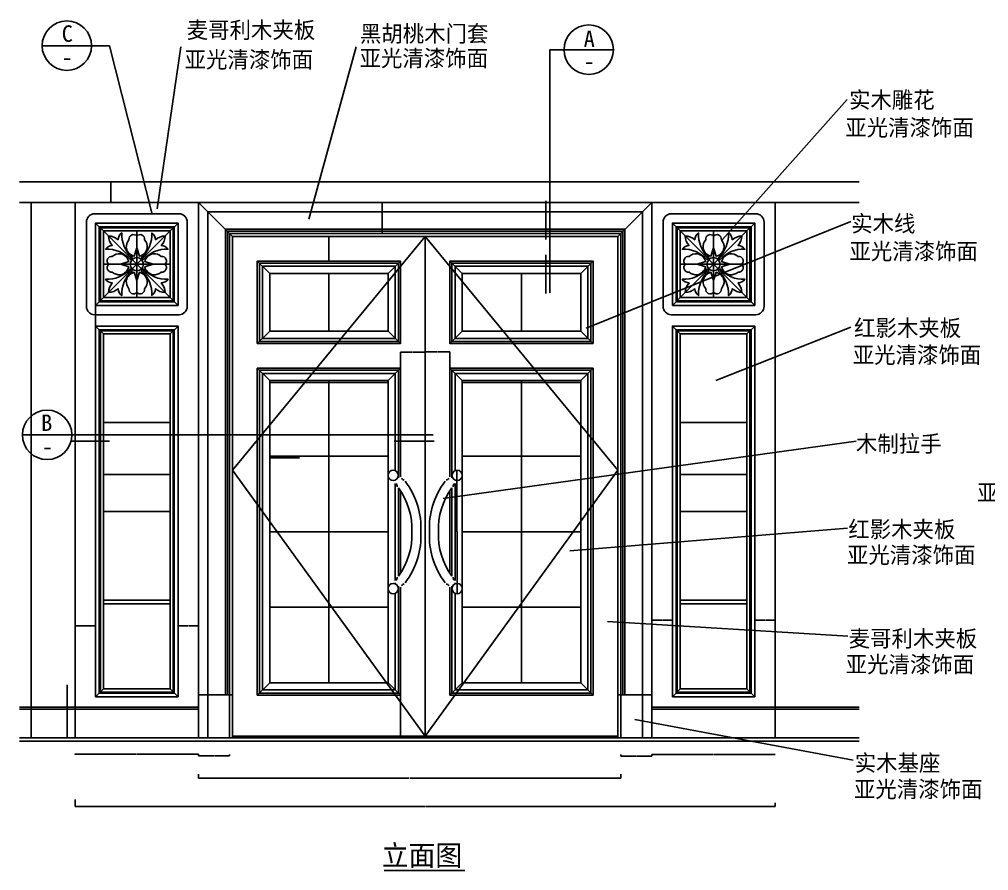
# Model space of a CAD drawing. Header units: metres. Extents: x 107 to 7219, y 274 to 9448.
# Drawn here: x 107 to 4812, y 5315 to 9448 of the extents above; entities that cross this region are included whole.
import ezdxf

# ---------------------------------------------------------------- set-up
doc = ezdxf.new("R2010")
doc.units = ezdxf.units.M
for name, color, linetype in [('2', 2, 'Continuous'), ('3', 3, 'Continuous'), ('7', 7, 'Continuous'), ('BH', 3, 'Continuous'), ('DIM', 3, 'Continuous'), ('TEXT', 3, 'Continuous')]:
    doc.layers.add(name, color=color, linetype=linetype)
doc.dimstyles.get("Standard").update_dxf_attribs({"dimtxt": 2.5, "dimasz": 2.5, "dimexe": 1.25, "dimexo": 0.625, "dimtad": 1, "dimcen": 2.5, "dimazin": 3, "dimtfac": 1, "dimtmove": 0, "dimatfit": 3})

# ---------------------------------------------------------------- blocks, each defined once
blk = doc.blocks.new('*D24')
for p, q in [((1609.5, 8394.02), (1609.5, 8334.02)), ((1609.25, 8334.02), (1609, 8334.02)), ((1609.5, 8274.02), (1609.5, 8334.02)), ((1609.5, 8334.02), (1609.5, 8334.02)), ((1609.75, 8334.02), (1610, 8334.02))]:
    blk.add_line(p, q)
at = {"layer": 'Defpoints'}
for p in [(1609.5, 8394.02), (1609.5, 8334.02), (1609.5, 8274.02)]:
    blk.add_point(p, dxfattribs=at)
at = {"layer": 'DIM', "insert": (1609.5, 8335.145), "char_height": 1, "attachment_point": 5}
blk.add_mtext('0', dxfattribs=at)
blk = doc.blocks.new('*D25')
for p, q in [((977, 5783.82), (977, 5764.42)), ((977.25, 5764.42), (2000, 5764.42)), ((2004, 5764.42), (3026.75, 5764.42)), ((3027, 5783.82), (3027, 5764.42))]:
    blk.add_line(p, q)
at = {"layer": 'Defpoints'}
for p in [(977, 5783.82), (977, 5764.42), (3027, 5783.82)]:
    blk.add_point(p, dxfattribs=at)
at = {"layer": 'DIM', "insert": (2002, 5764.42), "char_height": 1, "attachment_point": 5}
blk.add_mtext('2200', dxfattribs=at)
blk = doc.blocks.new('*D26')
for p, q in [((377, 5659.72), (377, 5626.37)), ((377.25, 5626.37), (2075, 5626.37)), ((2079, 5626.37), (3776.75, 5626.37)), ((3777, 5644.72), (3777, 5626.37))]:
    blk.add_line(p, q)
at = {"layer": 'Defpoints'}
for p in [(377, 5659.72), (377, 5626.37), (3777, 5644.72)]:
    blk.add_point(p, dxfattribs=at)
at = {"layer": 'DIM', "insert": (2077, 5626.37), "char_height": 1, "attachment_point": 5}
blk.add_mtext('3400', dxfattribs=at)
blk = doc.blocks.new('*D27')
for p, q in [((163.97, 8559.02), (163.97, 7259.02)), ((163.72, 7259.02), (163.47, 7259.02)), ((163.97, 5959.02), (163.97, 7259.02)), ((163.97, 7259.02), (163.97, 7259.02)), ((164.22, 7259.02), (164.47, 7259.02))]:
    blk.add_line(p, q)
at = {"layer": 'Defpoints'}
for p in [(163.97, 8559.02), (163.97, 7259.02), (163.97, 5959.02)]:
    blk.add_point(p, dxfattribs=at)
at = {"layer": 'DIM', "insert": (163.97, 7260.145), "char_height": 1, "attachment_point": 5}
blk.add_mtext('0', dxfattribs=at)
blk = doc.blocks.new('*D28')
for p, q in [((675.5, 5880.32), (376.75, 5880.32)), ((377, 5878.72), (377, 5880.32)), ((977.25, 5880.32), (678.5, 5880.32)), ((977, 5878.72), (977, 5880.32))]:
    blk.add_line(p, q)
at = {"layer": 'Defpoints'}
for p in [(377, 5878.72), (977, 5880.32), (977, 5878.72)]:
    blk.add_point(p, dxfattribs=at)
at = {"layer": 'DIM', "insert": (677, 5880.32), "char_height": 1, "attachment_point": 5}
blk.add_mtext('600', dxfattribs=at)
blk = doc.blocks.new('*D29')
for p, q in [((338.29, 6215.23), (338.04, 6215.23)), ((338.54, 6159.02), (338.54, 6215.23)), ((338.54, 6109.02), (338.54, 6215.23)), ((338.54, 6215.23), (338.54, 6215.23)), ((338.79, 6215.23), (339.04, 6215.23))]:
    blk.add_line(p, q)
at = {"layer": 'Defpoints'}
for p in [(338.54, 6215.23), (338.54, 6159.02), (338.54, 6109.02)]:
    blk.add_point(p, dxfattribs=at)
at = {"layer": 'DIM', "insert": (338.54, 6216.355), "char_height": 1, "attachment_point": 5}
blk.add_mtext('0', dxfattribs=at)
blk = doc.blocks.new('*D30')
for p, q in [((338.54, 6109.02), (338.54, 6032.54)), ((338.29, 6032.54), (338.04, 6032.54)), ((338.54, 5959.02), (338.54, 6032.54)), ((338.54, 6032.54), (338.54, 6032.54)), ((338.79, 6032.54), (339.04, 6032.54))]:
    blk.add_line(p, q)
at = {"layer": 'Defpoints'}
for p in [(338.54, 6109.02), (338.54, 6032.54), (338.54, 5959.02)]:
    blk.add_point(p, dxfattribs=at)
at = {"layer": 'DIM', "insert": (338.54, 6033.665), "char_height": 1, "attachment_point": 5}
blk.add_mtext('0', dxfattribs=at)
blk = doc.blocks.new('*D31')
for p, q in [((425.5, 6504.2), (376.75, 6504.2)), ((377, 6405.3), (377, 6504.2)), ((477.25, 6504.2), (428.5, 6504.2)), ((477, 6405.3), (477, 6504.2))]:
    blk.add_line(p, q)
at = {"layer": 'Defpoints'}
for p in [(477, 6504.2), (377, 6405.3), (477, 6405.3)]:
    blk.add_point(p, dxfattribs=at)
at = {"layer": 'DIM', "insert": (427, 6504.2), "char_height": 1, "attachment_point": 5}
blk.add_mtext('100', dxfattribs=at)
blk = doc.blocks.new('*D32')
for p, q in [((1050.5, 5872.32), (976.75, 5872.32)), ((977, 5878.72), (977, 5872.32)), ((1127.25, 5872.32), (1053.5, 5872.32)), ((1127, 5878.72), (1127, 5872.32))]:
    blk.add_line(p, q)
at = {"layer": 'Defpoints'}
for p in [(977, 5878.72), (1127, 5878.72), (1127, 5872.32)]:
    blk.add_point(p, dxfattribs=at)
at = {"layer": 'DIM', "insert": (1052, 5872.32), "char_height": 1, "attachment_point": 5}
blk.add_mtext('150', dxfattribs=at)
blk = doc.blocks.new('*D33')
for p, q in [((877, 6405.3), (877, 6504.2)), ((877.25, 6504.2), (925.5, 6504.2)), ((928.5, 6504.2), (976.75, 6504.2)), ((977, 6405.3), (977, 6504.2))]:
    blk.add_line(p, q)
at = {"layer": 'Defpoints'}
for p in [(877, 6504.2), (877, 6405.3), (977, 6405.3)]:
    blk.add_point(p, dxfattribs=at)
at = {"layer": 'DIM', "insert": (927, 6504.2), "char_height": 1, "attachment_point": 5}
blk.add_mtext('100', dxfattribs=at)
blk = doc.blocks.new('*D34')
for p, q in [((477, 8059.02), (477, 8009.02)), ((476.75, 8009.02), (476.5, 8009.02)), ((477, 7959.02), (477, 8009.02)), ((477, 8009.02), (477, 8009.02)), ((477.25, 8009.02), (477.5, 8009.02))]:
    blk.add_line(p, q)
at = {"layer": 'Defpoints'}
for p in [(477, 8059.02), (477, 8009.02), (477, 7959.02)]:
    blk.add_point(p, dxfattribs=at)
at = {"layer": 'DIM', "insert": (477, 8010.145), "char_height": 1, "attachment_point": 5}
blk.add_mtext('0', dxfattribs=at)
blk = doc.blocks.new('*D35')
for p, q in [((550.36, 8659.02), (550.36, 8609.02)), ((550.11, 8609.02), (549.86, 8609.02)), ((550.36, 8559.02), (550.36, 8609.02)), ((550.36, 8609.02), (550.36, 8609.02)), ((550.61, 8609.02), (550.86, 8609.02))]:
    blk.add_line(p, q)
at = {"layer": 'Defpoints'}
for p in [(550.36, 8659.02), (550.36, 8609.02), (550.36, 8559.02)]:
    blk.add_point(p, dxfattribs=at)
at = {"layer": 'DIM', "insert": (550.36, 8610.145), "char_height": 1, "attachment_point": 5}
blk.add_mtext('0', dxfattribs=at)
blk = doc.blocks.new('*D36')
for p, q in [((3177, 5878.72), (3177, 5879)), ((3177.25, 5879), (3475.5, 5879)), ((3478.5, 5879), (3776.75, 5879)), ((3777, 5878.72), (3777, 5879))]:
    blk.add_line(p, q)
at = {"layer": 'Defpoints'}
for p in [(3177, 5879), (3177, 5878.72), (3777, 5878.72)]:
    blk.add_point(p, dxfattribs=at)
at = {"layer": 'DIM', "insert": (3477, 5879), "char_height": 1, "attachment_point": 5}
blk.add_mtext('600', dxfattribs=at)
blk = doc.blocks.new('*D37')
for p, q in [((2077, 6959.02), (2077, 6459.02)), ((2076.75, 6459.02), (2076.5, 6459.02)), ((2077, 5959.02), (2077, 6459.02)), ((2077, 6459.02), (2077, 6459.02)), ((2077.25, 6459.02), (2077.5, 6459.02))]:
    blk.add_line(p, q)
at = {"layer": 'Defpoints'}
for p in [(2077, 6959.02), (2077, 6459.02), (2077, 5959.02)]:
    blk.add_point(p, dxfattribs=at)
at = {"layer": 'DIM', "insert": (2077, 6460.145), "char_height": 1, "attachment_point": 5}
blk.add_mtext('0', dxfattribs=at)
blk = doc.blocks.new('*D38')
for p, q in [((1957, 6167.02), (1957, 6063.02)), ((1956.75, 6063.02), (1956.5, 6063.02)), ((1957, 5959.02), (1957, 6063.02)), ((1957, 6063.02), (1957, 6063.02)), ((1957.25, 6063.02), (1957.5, 6063.02))]:
    blk.add_line(p, q)
at = {"layer": 'Defpoints'}
for p in [(1957, 6167.02), (1957, 6063.02), (1957, 5959.02)]:
    blk.add_point(p, dxfattribs=at)
at = {"layer": 'DIM', "insert": (1957, 6064.145), "char_height": 1, "attachment_point": 5}
blk.add_mtext('200', dxfattribs=at)
blk = doc.blocks.new('*D39')
for p, q in [((3027, 5878.72), (3027, 5871)), ((3027.25, 5871), (3100.5, 5871)), ((3103.5, 5871), (3176.75, 5871)), ((3177, 5878.72), (3177, 5871))]:
    blk.add_line(p, q)
at = {"layer": 'Defpoints'}
for p in [(3027, 5878.72), (3027, 5871), (3177, 5878.72)]:
    blk.add_point(p, dxfattribs=at)
at = {"layer": 'DIM', "insert": (3102, 5871), "char_height": 1, "attachment_point": 5}
blk.add_mtext('150', dxfattribs=at)
blk = doc.blocks.new('*D40')
for p, q in [((3177, 6478.7), (3177, 6530.7)), ((3177.25, 6530.7), (3225.5, 6530.7)), ((3228.5, 6530.7), (3276.75, 6530.7)), ((3277, 6478.7), (3277, 6530.7))]:
    blk.add_line(p, q)
at = {"layer": 'Defpoints'}
for p in [(3177, 6530.7), (3177, 6478.7), (3277, 6478.7)]:
    blk.add_point(p, dxfattribs=at)
at = {"layer": 'DIM', "insert": (3227, 6530.7), "char_height": 1, "attachment_point": 5}
blk.add_mtext('100', dxfattribs=at)
blk = doc.blocks.new('*D41')
for p, q in [((2230.32, 7258.96), (2230.32, 6958.99)), ((2230.57, 6958.99), (2231.82, 6958.99)), ((2232.07, 6659.02), (2232.07, 6958.99))]:
    blk.add_line(p, q)
at = {"layer": 'Defpoints'}
for p in [(2230.32, 7258.96), (2230.32, 6958.99), (2232.07, 6659.02)]:
    blk.add_point(p, dxfattribs=at)
at = {"layer": 'DIM', "insert": (2231.195, 6960.115), "char_height": 1, "attachment_point": 5}
blk.add_mtext('1,75', dxfattribs=at)
blk = doc.blocks.new('*D42')
for p, q in [((1957, 7754.02), (1957, 7832.75)), ((1957.25, 7832.75), (2015.5, 7832.75)), ((2018.5, 7832.75), (2076.75, 7832.75)), ((2077, 7754.02), (2077, 7832.75))]:
    blk.add_line(p, q)
at = {"layer": 'Defpoints'}
for p in [(1957, 7832.75), (1957, 7754.02), (2077, 7754.02)]:
    blk.add_point(p, dxfattribs=at)
at = {"layer": 'DIM', "insert": (2017, 7832.75), "char_height": 1, "attachment_point": 5}
blk.add_mtext('120', dxfattribs=at)
blk = doc.blocks.new('*D43')
for p, q in [((2197, 8274.02), (2197, 8074.02)), ((2196.75, 8074.02), (2196.5, 8074.02)), ((2197, 7874.02), (2197, 8074.02)), ((2197, 8074.02), (2197, 8074.02)), ((2197.25, 8074.02), (2197.5, 8074.02))]:
    blk.add_line(p, q)
at = {"layer": 'Defpoints'}
for p in [(2197, 8274.02), (2197, 8074.02), (2197, 7874.02)]:
    blk.add_point(p, dxfattribs=at)
at = {"layer": 'DIM', "insert": (2197, 8075.145), "char_height": 1, "attachment_point": 5}
blk.add_mtext('0', dxfattribs=at)
blk = doc.blocks.new('*D44')
for p, q in [((2077, 7754.02), (2077, 7834.32)), ((2077.25, 7834.32), (2135.5, 7834.32)), ((2138.5, 7834.32), (2196.75, 7834.32)), ((2197, 7754.02), (2197, 7834.32))]:
    blk.add_line(p, q)
at = {"layer": 'Defpoints'}
for p in [(2077, 7834.32), (2077, 7754.02), (2197, 7754.02)]:
    blk.add_point(p, dxfattribs=at)
at = {"layer": 'DIM', "insert": (2137, 7834.32), "char_height": 1, "attachment_point": 5}
blk.add_mtext('120', dxfattribs=at)
blk = doc.blocks.new('*D45')
for p, q in [((3677, 6478.7), (3677, 6530.7)), ((3677.25, 6530.7), (3725.5, 6530.7)), ((3728.5, 6530.7), (3776.75, 6530.7)), ((3777, 6478.7), (3777, 6530.7))]:
    blk.add_line(p, q)
at = {"layer": 'Defpoints'}
for p in [(3677, 6530.7), (3677, 6478.7), (3777, 6478.7)]:
    blk.add_point(p, dxfattribs=at)
at = {"layer": 'DIM', "insert": (3727, 6530.7), "char_height": 1, "attachment_point": 5}
blk.add_mtext('100', dxfattribs=at)
blk = doc.blocks.new('*D47')
for p, q in [((1867.65, 8559.02), (1867.65, 8484.02)), ((1867.4, 8484.02), (1867.15, 8484.02)), ((1867.65, 8409.02), (1867.65, 8484.02)), ((1867.65, 8484.02), (1867.65, 8484.02)), ((1867.9, 8484.02), (1868.15, 8484.02))]:
    blk.add_line(p, q)
at = {"layer": 'Defpoints'}
for p in [(1867.65, 8559.02), (1867.65, 8484.02), (1867.65, 8409.02)]:
    blk.add_point(p, dxfattribs=at)
at = {"layer": 'DIM', "insert": (1867.65, 8485.145), "char_height": 1, "attachment_point": 5}
blk.add_mtext('0', dxfattribs=at)

msp = doc.modelspace()

# ---------------------------------------------------------------- hatches: boundary and pattern name
at = {"layer": 'BH'}
h = msp.add_hatch(dxfattribs=at)
h.set_pattern_fill('AR-RROOF', scale=72)
h.paths.add_polyline_path([(1322, 8214.02), (1609.5, 8214.02), (1609.5, 7934.02), (1322, 7934.02)])
h = msp.add_hatch(dxfattribs=at)
h.set_pattern_fill('AR-RROOF', scale=72)
h.paths.add_polyline_path([(1609.5, 7934.02), (1897, 7934.02), (1897, 8214.02), (1609.5, 8214.02)])
h = msp.add_hatch(dxfattribs=at)
h.set_pattern_fill('AR-RROOF', scale=72)
h.paths.add_polyline_path([(2544.5, 8214.02), (2257, 8214.02), (2257, 7934.02), (2544.5, 7934.02)])
h = msp.add_hatch(dxfattribs=at)
h.set_pattern_fill('AR-RROOF', scale=72)
h.paths.add_polyline_path([(2832, 8214.02), (2544.5, 8214.02), (2544.5, 7934.02), (2832, 7934.02)])
h = msp.add_hatch(dxfattribs=at)
h.set_pattern_fill('AR-RROOF', scale=130)
h.paths.add_polyline_path([(515, 7490.02), (839, 7490.02), (839, 7921.02), (515, 7921.02)])
h = msp.add_hatch(dxfattribs=at)
h.set_pattern_fill('AR-RROOF', scale=130)
h.paths.add_polyline_path([(3639, 7921.02), (3315, 7921.02), (3315, 7490.02), (3639, 7490.02)])
h = msp.add_hatch(dxfattribs=at)
h.set_pattern_fill('AR-RROOF', scale=72)
h.paths.add_polyline_path([(1609.5, 7694.02), (1322, 7694.02), (1322, 7327.27), (1609.5, 7327.27)])
h = msp.add_hatch(dxfattribs=at)
h.set_pattern_fill('AR-RROOF', scale=72)
h.paths.add_polyline_path([(1609.5, 7694.02), (1897, 7694.02), (1897, 7327.27), (1609.5, 7327.27)])
h = msp.add_hatch(dxfattribs=at)
h.set_pattern_fill('AR-RROOF', scale=72)
h.paths.add_polyline_path([(2544.5, 7694.02), (2257, 7694.02), (2257, 7327.27), (2544.5, 7327.27)])
h = msp.add_hatch(dxfattribs=at)
h.set_pattern_fill('AR-RROOF', scale=72)
h.paths.add_polyline_path([(2544.5, 7327.27), (2832, 7327.27), (2832, 7694.02), (2544.5, 7694.02)])
h = msp.add_hatch(dxfattribs=at)
h.set_pattern_fill('AR-RROOF', scale=130)
h.paths.add_polyline_path([(515, 7490.02), (839, 7490.02), (839, 7059.02), (515, 7059.02)])
h = msp.add_hatch(dxfattribs=at)
h.set_pattern_fill('AR-RROOF', scale=130)
h.paths.add_polyline_path([(3639, 7490.02), (3315, 7490.02), (3315, 7059.02), (3639, 7059.02)])
h = msp.add_hatch(dxfattribs=at)
h.set_pattern_fill('AR-RROOF', scale=72)
h.paths.add_polyline_path([(1609.5, 6960.52), (1322, 6960.52), (1322, 7327.27), (1609.5, 7327.27)])
h = msp.add_hatch(dxfattribs=at)
h.set_pattern_fill('AR-RROOF', scale=72)
h.paths.add_polyline_path([(1609.5, 6960.52), (1897, 6960.52), (1897, 7327.27), (1609.5, 7327.27)])
h = msp.add_hatch(dxfattribs=at)
h.set_pattern_fill('AR-RROOF', scale=72)
h.paths.add_polyline_path([(2544.5, 6960.52), (2257, 6960.52), (2257, 7327.27), (2544.5, 7327.27)])
h = msp.add_hatch(dxfattribs=at)
h.set_pattern_fill('AR-RROOF', scale=72)
h.paths.add_polyline_path([(2544.5, 6960.52), (2832, 6960.52), (2832, 7327.27), (2544.5, 7327.27)])
h = msp.add_hatch(dxfattribs=at)
h.set_pattern_fill('AR-RROOF', scale=130)
h.paths.add_polyline_path([(515, 6628.02), (839, 6628.02), (839, 7059.02), (515, 7059.02)])
h = msp.add_hatch(dxfattribs=at)
h.set_pattern_fill('AR-RROOF', scale=130)
h.paths.add_polyline_path([(3639, 6628.02), (3315, 6628.02), (3315, 7059.02), (3639, 7059.02)])
h = msp.add_hatch(dxfattribs=at)
h.set_pattern_fill('AR-RROOF', scale=72)
h.paths.add_polyline_path([(1609.5, 6961.21), (1322, 6961.91), (1321.12, 6595.16), (1608.62, 6594.46)])
h = msp.add_hatch(dxfattribs=at)
h.set_pattern_fill('AR-RROOF', scale=72)
h.paths.add_polyline_path([(1609.5, 6961.21), (1897, 6960.52), (1896.11, 6593.77), (1608.62, 6594.46)])
h = msp.add_hatch(dxfattribs=at)
h.set_pattern_fill('AR-RROOF', scale=72)
h.paths.add_polyline_path([(2544.5, 6961.21), (2257, 6960.52), (2257.88, 6593.77), (2545.38, 6594.46)])
h = msp.add_hatch(dxfattribs=at)
h.set_pattern_fill('AR-RROOF', scale=72)
h.paths.add_polyline_path([(2544.5, 6961.21), (2832, 6961.91), (2832.88, 6595.16), (2545.38, 6594.46)])
h = msp.add_hatch(dxfattribs=at)
h.set_pattern_fill('AR-RROOF', scale=130)
h.paths.add_polyline_path([(515, 6628.02), (839, 6628.02), (839, 6197.02), (515, 6197.02)])
h = msp.add_hatch(dxfattribs=at)
h.set_pattern_fill('AR-RROOF', scale=72)
h.paths.add_polyline_path([(1607.73, 6227.71), (1320.23, 6228.41), (1321.12, 6595.16), (1608.62, 6594.46)])
h = msp.add_hatch(dxfattribs=at)
h.set_pattern_fill('AR-RROOF', scale=72)
h.paths.add_polyline_path([(1607.73, 6227.71), (1895.23, 6227.02), (1896.11, 6593.77), (1608.62, 6594.46)])
h = msp.add_hatch(dxfattribs=at)
h.set_pattern_fill('AR-RROOF', scale=72)
h.paths.add_polyline_path([(2546.27, 6227.71), (2258.77, 6227.02), (2257.88, 6593.77), (2545.38, 6594.46)])
h = msp.add_hatch(dxfattribs=at)
h.set_pattern_fill('AR-RROOF', scale=72)
h.paths.add_polyline_path([(2546.27, 6227.71), (2833.77, 6228.41), (2832.88, 6595.16), (2545.38, 6594.46)])
h = msp.add_hatch(dxfattribs=at)
h.set_pattern_fill('AR-RROOF', scale=130)
h.paths.add_polyline_path([(3639, 6628.02), (3315, 6628.02), (3315, 6197.02), (3639, 6197.02)])

# ---------------------------------------------------------------- linework, layer by layer
at = {"layer": '2'}
msp.add_line((106.88, 5944.02), (4184.64, 5944.02), dxfattribs=at)
at = {"layer": '3'}
for p, q in [((977, 8559.02), (1142, 8394.02)), ((3012, 8394.02), (3177, 8559.02)), ((477, 8459.02), (515, 8421.02)), ((877, 8459.02), (839, 8421.02)), ((3315, 8421.02), (3277, 8459.02)), ((3677, 8459.02), (3639, 8421.02)), ((515, 8421.02), (677, 8259.02)), ((677, 8097.02), (677, 8421.02)), ((677, 8259.02), (839, 8421.02)), ((3477, 8259.02), (3315, 8421.02)), ((3477, 8097.02), (3477, 8421.02)), ((3639, 8421.02), (3477, 8259.02)), ((515, 8097.02), (677, 8259.02)), ((515, 8259.02), (677, 8259.02)), ((677, 8259.02), (839, 8259.02)), ((677, 8259.02), (839, 8097.02)), ((1322, 8214.02), (1262, 8274.02)), ((1897, 8214.02), (1957, 8274.02)), ((2257, 8214.02), (2197, 8274.02)), ((2832, 8214.02), (2892, 8274.02)), ((3477, 8259.02), (3315, 8259.02)), ((3477, 8259.02), (3315, 8097.02)), ((3639, 8259.02), (3477, 8259.02)), ((3639, 8097.02), (3477, 8259.02)), ((1609.5, 8214.02), (1609.5, 7934.02)), ((2544.5, 8214.02), (2544.5, 7934.02)), ((515, 8097.02), (477, 8059.02)), ((839, 8097.02), (877, 8059.02)), ((3315, 8097.02), (3277, 8059.02)), ((3639, 8097.02), (3677, 8059.02)), ((515, 7921.02), (477, 7959.02)), ((877, 7959.02), (839, 7921.02)), ((3277, 7959.02), (3315, 7921.02)), ((3677, 7959.02), (3639, 7921.02)), ((1322, 7934.02), (1262, 7874.02)), ((1897, 7934.02), (1957, 7874.02)), ((2257, 7934.02), (2197, 7874.02)), ((2832, 7934.02), (2892, 7874.02)), ((1322, 7694.02), (1262, 7754.02)), ((1897, 7694.02), (1957, 7754.02)), ((2257, 7694.02), (2197, 7754.02)), ((2832, 7694.02), (2892, 7754.02)), ((1609.5, 7694.02), (1609.5, 6227.02)), ((2544.5, 7694.02), (2544.5, 6227.02)), ((839, 7490.02), (515, 7490.02)), ((3315, 7490.02), (3639, 7490.02)), ((1897, 7327.27), (1322, 7327.27)), ((2257, 7327.27), (2832, 7327.27)), ((839, 7059.02), (515, 7059.02)), ((3315, 7059.02), (3639, 7059.02)), ((1897, 6960.52), (1322, 6960.52)), ((2257, 6960.52), (2832, 6960.52)), ((839, 6628.02), (515, 6628.02)), ((1897, 6593.77), (1322, 6593.77)), ((2257, 6593.77), (2832, 6593.77)), ((3315, 6628.02), (3639, 6628.02)), ((1322, 6227.02), (1262, 6167.02)), ((1897, 6227.02), (1957, 6167.02)), ((2257, 6227.02), (2197, 6167.02)), ((2832, 6227.02), (2892, 6167.02)), ((515, 6197.02), (477, 6159.02)), ((839, 6197.02), (877, 6159.02)), ((3315, 6197.02), (3277, 6159.02)), ((3639, 6197.02), (3677, 6159.02)), ((106.88, 6109.02), (977, 6109.02)), ((106.88, 6099.02), (977, 6099.02)), ((4184.64, 6109.02), (3177, 6109.02)), ((4184.64, 6099.02), (3177, 6099.02)), ((106.88, 5959.02), (4184.64, 5959.02)), ((1142, 5967.02), (3012, 5967.02))]:
    msp.add_line(p, q, dxfattribs=at)
for points in [[(432, 8054.02), (432, 8464.02, -0.41), (472, 8504.02), (882, 8504.02, -0.41), (922, 8464.02), (922, 8054.02, -0.41), (882, 8014.02), (472, 8014.02, -0.41)], [(3722, 8054.02), (3722, 8464.02, 0.41), (3682, 8504.02), (3272, 8504.02, 0.41), (3232, 8464.02), (3232, 8054.02, 0.41), (3272, 8014.02), (3682, 8014.02, 0.41)]]:
    msp.add_lwpolyline(points, format="xyb", close=True, dxfattribs=at)
for points in [[(1022, 5959.02), (1022, 8514.02), (3132, 8514.02), (3132, 5959.02)], [(859, 8259.02), (859, 8077.02), (495, 8077.02), (495, 8441.02), (859, 8441.02), (859, 8259.02)], [(854, 8259.02), (854, 8082.02), (500, 8082.02), (500, 8436.02), (854, 8436.02), (854, 8259.02)], [(1107, 6169.02), (1107, 8429.02), (3047, 8429.02), (3047, 6169.02)], [(3295, 8259.02), (3295, 8077.02), (3659, 8077.02), (3659, 8441.02), (3295, 8441.02), (3295, 8259.02)], [(3300, 8259.02), (3300, 8082.02), (3654, 8082.02), (3654, 8436.02), (3300, 8436.02), (3300, 8259.02)], [(1117, 6169.02), (1117, 8419.02), (3037, 8419.02), (3037, 6169.02)], [(1142, 5959.02), (1142, 8394.02), (3012, 8394.02), (3012, 5959.02)], [(1957, 6690.42), (1957, 6167.02), (1262, 6167.02), (1262, 7754.02), (1957, 7754.02), (1957, 7227.62)], [(1947, 6695.33), (1947, 6177.02), (1272, 6177.02), (1272, 7744.02), (1947, 7744.02), (1947, 7222.71)], [(1932, 6661.11), (1932, 6192.02), (1287, 6192.02), (1287, 7729.02), (1932, 7729.02), (1932, 7256.93)], [(2197, 6690.42), (2197, 6167.02), (2892, 6167.02), (2892, 7754.02), (2197, 7754.02), (2197, 7227.62)], [(2207, 6695.33), (2207, 6177.02), (2882, 6177.02), (2882, 7744.02), (2207, 7744.02), (2207, 7222.71)], [(2222, 6661.11), (2222, 6192.02), (2867, 6192.02), (2867, 7729.02), (2222, 7729.02), (2222, 7256.93)], [(1932, 7194.88), (1932, 6723.16)], [(1947, 7173.67), (1947, 6744.37)], [(1957, 7158.22), (1957, 6759.82)], [(2197, 7158.22), (2197, 6759.82)], [(2207, 7173.67), (2207, 6744.37)], [(2222, 7194.88), (2222, 6723.16)], [(1932, 6712.02), (1932, 6706.93)], [(2222, 6712.02), (2222, 6706.93)]]:
    msp.add_lwpolyline(points, dxfattribs=at)
for points in [[(877, 8059.02), (477, 8059.02), (477, 8459.02), (877, 8459.02)], [(3277, 8059.02), (3677, 8059.02), (3677, 8459.02), (3277, 8459.02)], [(839, 8097.02), (515, 8097.02), (515, 8421.02), (839, 8421.02)], [(3012, 7259.02), (2077, 8394.02), (1142, 7259.02), (2077, 5967.02)], [(3315, 8097.02), (3639, 8097.02), (3639, 8421.02), (3315, 8421.02)], [(1262, 7874.02), (1262, 8274.02), (1957, 8274.02), (1957, 7874.02)], [(1272, 7884.02), (1272, 8264.02), (1947, 8264.02), (1947, 7884.02)], [(1287, 7899.02), (1287, 8249.02), (1932, 8249.02), (1932, 7899.02)], [(2892, 7874.02), (2892, 8274.02), (2197, 8274.02), (2197, 7874.02)], [(2882, 7884.02), (2882, 8264.02), (2207, 8264.02), (2207, 7884.02)], [(2867, 7899.02), (2867, 8249.02), (2222, 8249.02), (2222, 7899.02)], [(1322, 7934.02), (1322, 8214.02), (1897, 8214.02), (1897, 7934.02)], [(2832, 7934.02), (2832, 8214.02), (2257, 8214.02), (2257, 7934.02)], [(877, 6159.02), (877, 7959.02), (477, 7959.02), (477, 6159.02), (877, 6159.02)], [(3277, 6159.02), (3277, 7959.02), (3677, 7959.02), (3677, 6159.02), (3277, 6159.02)], [(859, 6177.02), (859, 7941.02), (495, 7941.02), (495, 6177.02)], [(854, 6182.02), (854, 7936.02), (500, 7936.02), (500, 6182.02)], [(839, 6197.02), (839, 7921.02), (515, 7921.02), (515, 6197.02)], [(3295, 6177.02), (3295, 7941.02), (3659, 7941.02), (3659, 6177.02)], [(3300, 6182.02), (3300, 7936.02), (3654, 7936.02), (3654, 6182.02)], [(3315, 6197.02), (3315, 7921.02), (3639, 7921.02), (3639, 6197.02)], [(1322, 6227.02), (1322, 7694.02), (1897, 7694.02), (1897, 6227.02)], [(2832, 6227.02), (2832, 7694.02), (2257, 7694.02), (2257, 6227.02)]]:
    msp.add_lwpolyline(points, close=True, dxfattribs=at)
for points in [[(645.8, 8280.74, 0.23), (525, 8332.02, -0.22), (558, 8350.02, -0.18), (540, 8396.02)], [(655.28, 8290.22, -0.23), (604, 8411.02, 0.22), (586, 8378.02, 0.18), (540, 8396.02)], [(677, 8396.02, 0.72), (639, 8378.02, 0.2), (626, 8338.02, 0.29), (664, 8298.02), (677, 8338.02)], [(677, 8396.02, -0.72), (715, 8378.02, -0.2), (728, 8338.02, -0.29), (690, 8298.02), (677, 8338.02)], [(698.72, 8290.22, 0.23), (750, 8411.02, -0.22), (768, 8378.02, -0.18), (814, 8396.02)], [(708.2, 8280.74, -0.23), (829, 8332.02, 0.22), (796, 8350.02, 0.18), (814, 8396.02)], [(3445.8, 8280.74, 0.23), (3325, 8332.02, -0.22), (3358, 8350.02, -0.18), (3340, 8396.02)], [(3455.28, 8290.22, -0.23), (3404, 8411.02, 0.22), (3386, 8378.02, 0.18), (3340, 8396.02)], [(3477, 8396.02, 0.72), (3439, 8378.02, 0.2), (3426, 8338.02, 0.29), (3464, 8298.02), (3477, 8338.02)], [(3477, 8396.02, -0.72), (3515, 8378.02, -0.2), (3528, 8338.02, -0.29), (3490, 8298.02), (3477, 8338.02)], [(3498.72, 8290.22, 0.23), (3550, 8411.02, -0.22), (3568, 8378.02, -0.18), (3614, 8396.02)], [(3508.2, 8280.74, -0.23), (3629, 8332.02, 0.22), (3596, 8350.02, 0.18), (3614, 8396.02)], [(540, 8259.02, -0.72), (558, 8297.02, -0.2), (598, 8310.02, -0.29), (638, 8272.02), (598, 8259.02)], [(650.12, 8285.9, 0.04), (645.8, 8280.74)], [(650.12, 8285.9, -0.04), (655.28, 8290.22)], [(703.88, 8285.9, 0.04), (698.72, 8290.22)], [(703.88, 8285.9, -0.04), (708.2, 8280.74)], [(814, 8259.02, 0.72), (796, 8297.02, 0.2), (756, 8310.02, 0.29), (716, 8272.02), (756, 8259.02)], [(3340, 8259.02, -0.72), (3358, 8297.02, -0.2), (3398, 8310.02, -0.29), (3438, 8272.02), (3398, 8259.02)], [(3450.12, 8285.9, 0.04), (3445.8, 8280.74)], [(3450.12, 8285.9, -0.04), (3455.28, 8290.22)], [(3503.88, 8285.9, 0.04), (3498.72, 8290.22)], [(3503.88, 8285.9, -0.04), (3508.2, 8280.74)], [(3614, 8259.02, 0.72), (3596, 8297.02, 0.2), (3556, 8310.02, 0.29), (3516, 8272.02), (3556, 8259.02)], [(645.8, 8237.3, -0.23), (525, 8186.02, 0.22), (558, 8168.02, 0.18), (540, 8122.02)], [(540, 8259.02, 0.72), (558, 8221.02, 0.2), (598, 8208.02, 0.29), (638, 8246.02), (598, 8259.02)], [(650.12, 8232.14, -0.04), (645.8, 8237.3)], [(703.88, 8232.14, 0.04), (708.2, 8237.3)], [(708.2, 8237.3, 0.23), (829, 8186.02, -0.22), (796, 8168.02, -0.18), (814, 8122.02)], [(814, 8259.02, -0.72), (796, 8221.02, -0.2), (756, 8208.02, -0.29), (716, 8246.02), (756, 8259.02)], [(3445.8, 8237.3, -0.23), (3325, 8186.02, 0.22), (3358, 8168.02, 0.18), (3340, 8122.02)], [(3340, 8259.02, 0.72), (3358, 8221.02, 0.2), (3398, 8208.02, 0.29), (3438, 8246.02), (3398, 8259.02)], [(3450.12, 8232.14, -0.04), (3445.8, 8237.3)], [(3503.88, 8232.14, 0.04), (3508.2, 8237.3)], [(3508.2, 8237.3, 0.23), (3629, 8186.02, -0.22), (3596, 8168.02, -0.18), (3614, 8122.02)], [(3614, 8259.02, -0.72), (3596, 8221.02, -0.2), (3556, 8208.02, -0.29), (3516, 8246.02), (3556, 8259.02)], [(655.28, 8227.82, 0.23), (604, 8107.02, -0.22), (586, 8140.02, -0.18), (540, 8122.02)], [(677, 8122.02, -0.72), (639, 8140.02, -0.2), (626, 8180.02, -0.29), (664, 8220.02), (677, 8180.02)], [(650.12, 8232.14, 0.04), (655.28, 8227.82)], [(677, 8122.02, 0.72), (715, 8140.02, 0.2), (728, 8180.02, 0.29), (690, 8220.02), (677, 8180.02)], [(703.88, 8232.14, -0.04), (698.72, 8227.82)], [(698.72, 8227.82, -0.23), (750, 8107.02, 0.22), (768, 8140.02, 0.18), (814, 8122.02)], [(3455.28, 8227.82, 0.23), (3404, 8107.02, -0.22), (3386, 8140.02, -0.18), (3340, 8122.02)], [(3477, 8122.02, -0.72), (3439, 8140.02, -0.2), (3426, 8180.02, -0.29), (3464, 8220.02), (3477, 8180.02)], [(3450.12, 8232.14, 0.04), (3455.28, 8227.82)], [(3477, 8122.02, 0.72), (3515, 8140.02, 0.2), (3528, 8180.02, 0.29), (3490, 8220.02), (3477, 8180.02)], [(3503.88, 8232.14, -0.04), (3498.72, 8227.82)], [(3498.72, 8227.82, -0.23), (3550, 8107.02, 0.22), (3568, 8140.02, 0.18), (3614, 8122.02)]]:
    msp.add_lwpolyline(points, format="xyb", dxfattribs=at)
for centre in [(677, 8259.02), (3477, 8259.02)]:
    msp.add_circle(centre, 32, dxfattribs=at)
at = {"layer": '7'}
for p, q in [((106.88, 8659.02), (4184.64, 8659.02)), ((977, 8559.02), (106.88, 8559.02)), ((377, 8559.02), (377, 5959.02)), ((3177, 8559.02), (4184.64, 8559.02)), ((3777, 8559.02), (3777, 5959.02)), ((2077, 8394.02), (2077, 5959.02)), ((977, 6169.02), (1142, 6169.02)), ((3012, 6169.02), (3177, 6169.02))]:
    msp.add_line(p, q, dxfattribs=at)
for points in [[(977, 5959.02), (977, 8559.02), (3177, 8559.02), (3177, 5959.02)], [(1127, 5959.02), (1127, 8409.02), (3027, 8409.02), (3027, 5959.02)]]:
    msp.add_lwpolyline(points, dxfattribs=at)
for points in [[(1962.63, 7220.88, 0.34), (1975.68, 7211.43, 0.34)], [(1980.02, 6712.97, 0.18), (2055.8, 6959.02, 0.18), (1980.02, 7205.07, 0.14)], [(2173.98, 6712.97, -0.18), (2098.2, 6959.02, -0.18), (2173.98, 7205.07, -0.14)], [(2191.37, 7220.88, -0.34), (2178.32, 7211.43, -0.34)], [(1940.79, 7178.05, 0.27), (1934.18, 7194.53, 0.27)], [(1947, 6744.37, 0.17), (2012.9, 6959.02, 0.17), (1947, 7173.67)], [(2207, 6744.37, -0.17), (2141.1, 6959.02, -0.17), (2207, 7173.67)], [(2213.21, 7178.05, -0.27), (2219.82, 7194.53, -0.27)]]:
    msp.add_lwpolyline(points, format="xyb", dxfattribs=at)
for centre in [(1922, 7234.02), (2232, 7234.02), (1922, 6684.02), (2232, 6684.02)]:
    msp.add_circle(centre, 25, dxfattribs=at)
for centre, radius, start, end in [((1923.25, 6737.45), 17.72, 308.09, 8.22), ((2230.75, 6737.45), 17.72, 171.78, 231.91), ((1975.32, 6693.37), 13.24, 88.44, 163.36), ((2178.68, 6693.37), 13.24, 16.64, 91.56)]:
    msp.add_arc(centre, radius, start, end, dxfattribs=at)
at = {"layer": 'DIM'}
for p, q in [((543.85, 9320.14), (751.54, 8501.72)), ((2682.74, 9300.78), (2682.74, 8120.86))]:
    msp.add_line(p, q, dxfattribs=at)
for points in [[(217.28, 9320.14), (543.85, 9320.14)], [(2682.74, 9300.78), (2991.23, 9300.78)], [(2663.56, 8379.52), (2663.56, 8566.16)], [(2663.56, 8117.34), (2663.56, 8303.99)], [(121.66, 7430.59), (2115.15, 7430.59)], [(358.18, 7400.59), (544.82, 7400.59)], [(1926.13, 7400.59), (2120.19, 7400.59)]]:
    msp.add_lwpolyline(points, dxfattribs=at)
for centre in [(337.28, 9320.14), (2871.23, 9300.78), (241.66, 7430.59)]:
    msp.add_circle(centre, 120, dxfattribs=at)
at = {"layer": 'TEXT'}
msp.add_line((1878.47, 5314.92), (2270.3, 5314.92), dxfattribs=at)

# ---------------------------------------------------------------- texts
at = {"layer": 'DIM'}
for s, p in [('C', (312.31, 9338.95)), ('A', (2846.26, 9312.99)), ('-', (311.56, 9223.82)), ('-', (2845.51, 9204.46)), ('B', (212.22, 7449.38)), ('-', (215.95, 7334.27))]:
    msp.add_text(s, height=80, dxfattribs=at).set_placement(p)
at = {"layer": 'TEXT'}
for s, height, p in [('麦哥利木夹板', 80, (919.29, 9356.2)), ('黑胡桃木门套', 80, (1760.09, 9338.51)), ('亚光清漆饰面', 80, (908.96, 9212.69)), ('亚光清漆饰面', 80, (1758.35, 9219.18)), ('实木雕花', 80, (4134.56, 9016.96)), ('亚光清漆饰面', 80, (4116.63, 8882.57)), ('实木线', 80, (4145.04, 8416.31)), ('亚光清漆饰面', 80, (4136.67, 8281.92)), ('红影木夹板', 80, (4159.13, 7909.64)), ('亚光清漆饰面', 80, (4152.95, 7778.72)), ('木制拉手', 80, (4168.22, 7347.34)), ('亚光清漆饰面', 80, (4756.43, 7110.78)), ('红影木夹板', 80, (4131.18, 6931.97)), ('亚光清漆饰面', 80, (4125, 6807.66)), ('麦哥利木夹板', 80, (4133.09, 6401.58)), ('亚光清漆饰面', 80, (4118.66, 6276.1)), ('实木基座', 80, (4162.22, 5797.58)), ('亚光清漆饰面', 80, (4158.71, 5670.28)), ('立面图', 100, (1866.2, 5338.83))]:
    msp.add_text(s, height=height, dxfattribs=at).set_placement(p)

# ---------------------------------------------------------------- dimensions: what is measured, and where the dimension line sits
at = {"layer": 'DIM'}
for base, p1, p2, picture, middle in [((550.36, 8609.02), (550.36, 8659.02), (550.36, 8559.02), '*D35', (550.36, 8610.145)), ((163.97, 7259.02), (163.97, 8559.02), (163.97, 5959.02), '*D27', (163.97, 7260.145)), ((1867.65, 8484.02), (1867.65, 8409.02), (1867.65, 8559.02), '*D47', (1867.65, 8485.145)), ((1609.5, 8334.02), (1609.5, 8394.02), (1609.5, 8274.02), '*D24', (1609.5, 8335.145)), ((2197, 8074.02), (2197, 8274.02), (2197, 7874.02), '*D43', (2197, 8075.145)), ((477, 8009.02), (477, 8059.02), (477, 7959.02), '*D34', (477, 8010.145)), ((1957, 7832.75), (1957, 7754.02), (2077, 7754.02), '*D42', (2017, 7832.75)), ((2077, 7834.32), (2077, 7754.02), (2197, 7754.02), '*D44', (2137, 7834.32)), ((2230.32, 6958.99), (2230.32, 7258.96), (2232.07, 6659.02), '*D41', (2231.195, 6960.115)), ((2077, 6459.02), (2077, 5959.02), (2077, 6959.02), '*D37', (2077, 6460.145)), ((477, 6504.2), (477, 6405.3), (377, 6405.3), '*D31', (427, 6504.2)), ((877, 6504.2), (877, 6405.3), (977, 6405.3), '*D33', (927, 6504.2)), ((3177, 6530.7), (3177, 6478.7), (3277, 6478.7), '*D40', (3227, 6530.7)), ((3677, 6530.7), (3677, 6478.7), (3777, 6478.7), '*D45', (3727, 6530.7)), ((338.54, 6215.23), (338.54, 6159.02), (338.54, 6109.02), '*D29', (338.54, 6216.355)), ((338.54, 6032.54), (338.54, 6109.02), (338.54, 5959.02), '*D30', (338.54, 6033.665)), ((977, 5880.32), (977, 5878.72), (377, 5878.72), '*D28', (677, 5880.32)), ((1127, 5872.32), (1127, 5878.72), (977, 5878.72), '*D32', (1052, 5872.32)), ((3027, 5871), (3027, 5878.72), (3177, 5878.72), '*D39', (3102, 5871)), ((3177, 5879), (3177, 5878.72), (3777, 5878.72), '*D36', (3477, 5879)), ((377, 5626.37), (377, 5659.72), (3777, 5644.72), '*D26', (2077, 5626.37))]:
    dim = msp.add_linear_dim(base=base, p1=p1, p2=p2, dimstyle='Standard', dxfattribs=at)
    dim.commit()
    dim.dimension.update_dxf_attribs({"geometry": picture, "text_midpoint": middle})
for base, p1, p2, text, picture, middle in [((1957, 6063.02), (1957, 5959.02), (1957, 6167.02), '200', '*D38', (1957, 6064.145)), ((977, 5764.42), (977, 5783.82), (3027, 5783.82), '2200', '*D25', (2002, 5764.42))]:
    dim = msp.add_linear_dim(base=base, p1=p1, p2=p2, text=text, dimstyle='Standard', dxfattribs=at)
    dim.commit()
    dim.dimension.update_dxf_attribs({"geometry": picture, "text_midpoint": middle})

# ---------------------------------------------------------------- leaders
for points in [[(775.19, 8528.51), (891.09, 9315.35)], [(1511.94, 8477.25), (1741.75, 9315.35)], [(3519.98, 8379.52), (4125.52, 9059.07)], [(2858.74, 7949.05), (4144.04, 8466.76)], [(3487.49, 7695.22), (4144.17, 7953.45)], [(2164.13, 7120.89), (4168.77, 7399.58)], [(2778.59, 6867.49), (4127.45, 6976.86)], [(2961.82, 6524.56), (4129.38, 6452.64)], [(3095.55, 6048.22), (4154.63, 5850.58)]]:
    msp.add_leader(points, dimstyle='Standard', dxfattribs=at)

doc.saveas('drawing.dxf')
